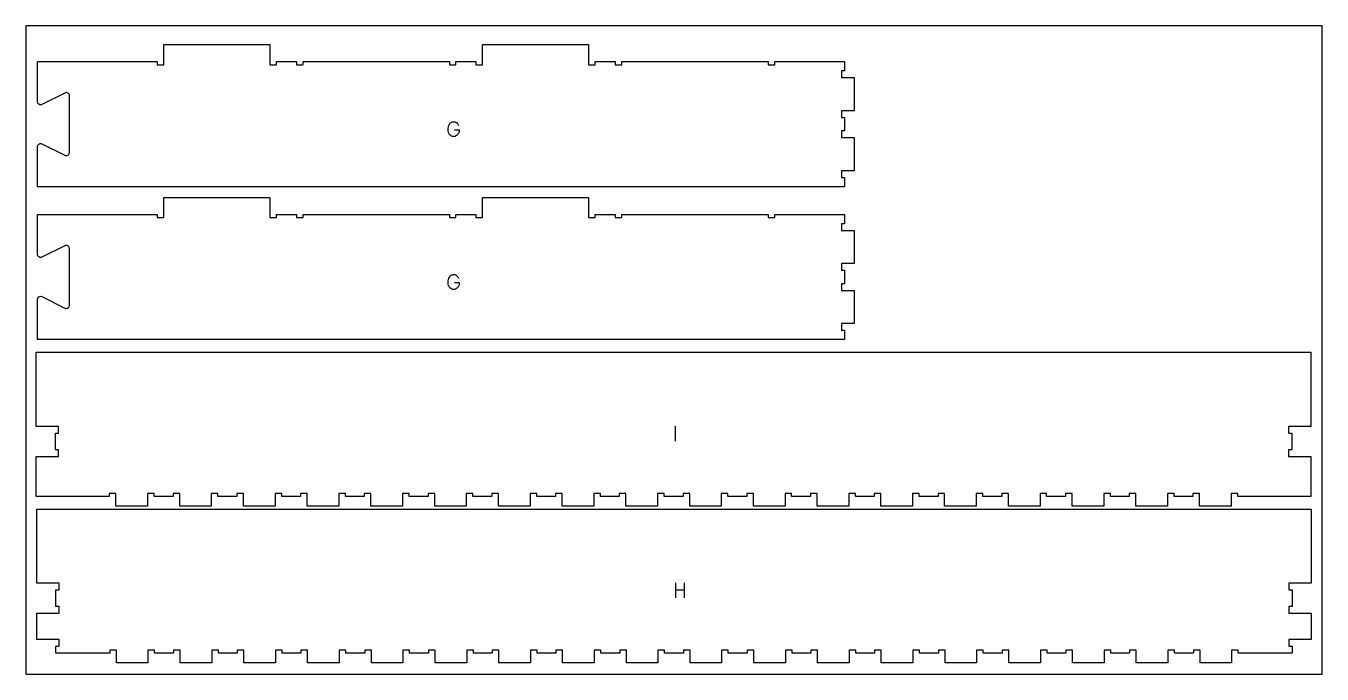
# Model space of a CAD drawing. Extents: x -1220 to 1220, y -1930 to 4067.
# Drawn here: x -1220 to 1220, y -610 to 610 of the extents above; entities that cross this region are included whole.
import ezdxf

# ---------------------------------------------------------------- set-up
doc = ezdxf.new("R2010")
doc.units = 0
for name, color, linetype in [('0_SHEET_SPRUCEPLY_2440X122', 1, 'CONTINUOUS'), ('1_ANYTOOL_1MMDEEP_LABELS_S', 2, 'CONTINUOUS'), ('4_ANYTOOL_CUTTHROUGH_OUTSI', 5, 'CONTINUOUS')]:
    doc.layers.add(name, color=color, linetype=linetype)

msp = doc.modelspace()

# ---------------------------------------------------------------- linework, layer by layer
at = {"layer": '0_SHEET_SPRUCEPLY_2440X122'}
msp.add_lwpolyline([(-1220, 610), (-1220, -610), (1220, -610), (1220, 610)], close=True, dxfattribs=at)
at = {"layer": '1_ANYTOOL_1MMDEEP_LABELS_S'}
for p, q in [((2.2, -143.5), (2.2, -171.5)), ((2.8, -438.2), (2.8, -466.2)), ((19.9, -466.2), (19.9, -438.2)), ((19.9, -451.9), (2.8, -451.9))]:
    msp.add_line(p, q, dxfattribs=at)
for points in [[(-413.4, 414.5), (-404.3, 414.5), (-404.6, 411.6), (-405.2, 409), (-405.7, 407.8), (-406.3, 406.8), (-407, 405.8), (-407.8, 404.9), (-409.5, 403.5), (-411.2, 402.5), (-412.1, 402.1), (-413, 401.8), (-414, 401.7), (-414.9, 401.6), (-415.9, 401.7), (-416.8, 401.8), (-417.8, 402.1), (-418.6, 402.4), (-420.4, 403.5), (-422, 404.9), (-422.8, 405.8), (-423.4, 406.8), (-424, 407.9), (-424.4, 409.1), (-425, 411.9), (-425.2, 415.2), (-425.1, 417.7), (-424.6, 420.2), (-423.8, 422.6), (-422.7, 424.9), (-422.1, 426.1), (-421.3, 427), (-420.4, 427.8), (-419.4, 428.5), (-418.3, 429), (-417, 429.4), (-415.7, 429.6), (-414.3, 429.7), (-412.7, 429.5), (-411.3, 429.1), (-410.6, 428.8), (-410, 428.5), (-409.4, 428), (-408.9, 427.5), (-406.9, 425.3), (-405.4, 422.7)], [(-413.4, 126.8), (-404.3, 126.8), (-404.6, 123.9), (-405.2, 121.3), (-405.7, 120.1), (-406.3, 119.1), (-407, 118.1), (-407.8, 117.2), (-409.5, 115.8), (-411.2, 114.8), (-412.1, 114.4), (-413, 114.1), (-414, 114), (-414.9, 113.9), (-415.9, 114), (-416.8, 114.1), (-417.8, 114.4), (-418.6, 114.7), (-420.4, 115.8), (-422, 117.2), (-422.8, 118.1), (-423.4, 119.1), (-424, 120.2), (-424.4, 121.4), (-425, 124.2), (-425.2, 127.5), (-425.1, 130), (-424.6, 132.5), (-423.8, 134.9), (-422.7, 137.2), (-422.1, 138.4), (-421.3, 139.3), (-420.4, 140.1), (-419.4, 140.8), (-418.3, 141.3), (-417, 141.7), (-415.7, 141.9), (-414.3, 142), (-412.7, 141.8), (-411.3, 141.4), (-410.6, 141.1), (-410, 140.8), (-409.4, 140.3), (-408.9, 139.8), (-406.9, 137.6), (-405.4, 135)]]:
    msp.add_lwpolyline(points, dxfattribs=at)
at = {"layer": '4_ANYTOOL_CUTTHROUGH_OUTSI'}
for points in [[(-110.7, 307.4), (-710.7, 307.4), (-1197.9, 307.4), (-1197.9, 383.1, -0.461531), (-1191.3, 388.8), (-1145.3, 366.1), (-1145.2, 366.1, 0.463455), (-1137.9, 372.3), (-1137.9, 478.1, 0.463455), (-1145.2, 484.3), (-1145.3, 484.2), (-1191.3, 461.6, -0.461531), (-1197.9, 467.3), (-1197.9, 542.9), (-972.9, 542.9), (-972.9, 537.2, 0.414214), (-972.7, 536.9), (-960.7, 536.9, 0.414214), (-960.4, 537.2), (-960.4, 574.9), (-760.9, 574.9), (-760.9, 537.2, 0.414214), (-760.7, 536.9), (-748.7, 536.9, 0.414214), (-748.4, 537.2), (-748.4, 542.9), (-710.9, 542.9), (-710.9, 537.2, 0.414214), (-710.7, 536.9), (-698.7, 536.9, 0.414214), (-698.4, 537.2), (-698.4, 542.9), (-422.9, 542.9), (-422.9, 537.2, 0.414214), (-422.7, 536.9), (-410.7, 536.9, 0.414214), (-410.4, 537.2), (-410.4, 542.9), (-372.9, 542.9), (-372.9, 537.2, 0.414214), (-372.7, 536.9), (-360.7, 536.9, 0.414214), (-360.4, 537.2), (-360.4, 574.9), (-160.9, 574.9), (-160.9, 537.2, 0.414214), (-160.7, 536.9), (-148.7, 536.9, 0.414214), (-148.4, 537.2), (-148.4, 542.9), (-110.9, 542.9), (-110.9, 537.2, 0.414214), (-110.7, 536.9), (-98.7, 536.9, 0.414214), (-98.4, 537.2), (-98.4, 542.9), (177.1, 542.9), (177.1, 537.2, 0.414214), (177.3, 536.9), (189.3, 536.9, 0.414214), (189.6, 537.2), (189.6, 542.9), (321.1, 542.9), (321.1, 525.4), (315.3, 525.4, 0.414214), (315.1, 525.2), (315.1, 513.2, 0.414214), (315.3, 512.9), (339.1, 512.9), (339.1, 450.4), (315.3, 450.4, 0.414214), (315.1, 450.2), (315.1, 438.2, 0.414214), (315.3, 437.9), (321.1, 437.9), (321.1, 412.4), (315.3, 412.4, 0.414214), (315.1, 412.2), (315.1, 400.2, 0.414214), (315.3, 399.9), (339.1, 399.9), (339.1, 337.4), (315.3, 337.4, 0.414214), (315.1, 337.2), (315.1, 325.2, 0.414214), (315.3, 324.9), (321.1, 324.9), (321.1, 307.4)], [(-110.7, 19.7), (-710.7, 19.7), (-1197.9, 19.7), (-1197.9, 95.4, -0.461531), (-1191.3, 101.1), (-1145.3, 78.4), (-1145.2, 78.4, 0.463455), (-1137.9, 84.6), (-1137.9, 190.4, 0.463455), (-1145.2, 196.6), (-1145.3, 196.5), (-1191.3, 173.9, -0.461531), (-1197.9, 179.6), (-1197.9, 255.2), (-972.9, 255.2), (-972.9, 249.5, 0.414214), (-972.7, 249.2), (-960.7, 249.2, 0.414214), (-960.4, 249.5), (-960.4, 287.2), (-760.9, 287.2), (-760.9, 249.5, 0.414214), (-760.7, 249.2), (-748.7, 249.2, 0.414214), (-748.4, 249.5), (-748.4, 255.2), (-710.9, 255.2), (-710.9, 249.5, 0.414214), (-710.7, 249.2), (-698.7, 249.2, 0.414214), (-698.4, 249.5), (-698.4, 255.2), (-422.9, 255.2), (-422.9, 249.5, 0.414214), (-422.7, 249.2), (-410.7, 249.2, 0.414214), (-410.4, 249.5), (-410.4, 255.2), (-372.9, 255.2), (-372.9, 249.5, 0.414214), (-372.7, 249.2), (-360.7, 249.2, 0.414214), (-360.4, 249.5), (-360.4, 287.2), (-160.9, 287.2), (-160.9, 249.5, 0.414214), (-160.7, 249.2), (-148.7, 249.2, 0.414214), (-148.4, 249.5), (-148.4, 255.2), (-110.9, 255.2), (-110.9, 249.5, 0.414214), (-110.7, 249.2), (-98.7, 249.2, 0.414214), (-98.4, 249.5), (-98.4, 255.2), (177.1, 255.2), (177.1, 249.5, 0.414214), (177.3, 249.2), (189.3, 249.2, 0.414214), (189.6, 249.5), (189.6, 255.2), (321.1, 255.2), (321.1, 237.7), (315.3, 237.7, 0.414214), (315.1, 237.5), (315.1, 225.5, 0.414214), (315.3, 225.2), (339.1, 225.2), (339.1, 162.7), (315.3, 162.7, 0.414214), (315.1, 162.5), (315.1, 150.5, 0.414214), (315.3, 150.2), (321.1, 150.2), (321.1, 124.7), (315.3, 124.7, 0.414214), (315.1, 124.5), (315.1, 112.5, 0.414214), (315.3, 112.2), (339.1, 112.2), (339.1, 49.7), (315.3, 49.7, 0.414214), (315.1, 49.5), (315.1, 37.5, 0.414214), (315.3, 37.2), (321.1, 37.2), (321.1, 19.7)], [(1061.5, -270, 0.414214), (1061.3, -269.8), (1049.3, -269.8, 0.414214), (1049, -270), (1049, -293.8), (989.5, -293.8), (989.5, -270, 0.414214), (989.3, -269.8), (977.3, -269.8, 0.414214), (977, -270), (977, -275.8), (941.5, -275.8), (941.5, -270, 0.414214), (941.3, -269.8), (929.3, -269.8, 0.414214), (929, -270), (929, -293.8), (869.5, -293.8), (869.5, -270, 0.414214), (869.3, -269.8), (857.3, -269.8, 0.414214), (857, -270), (857, -275.8), (821.5, -275.8), (821.5, -270, 0.414214), (821.3, -269.8), (809.3, -269.8, 0.414214), (809, -270), (809, -293.8), (749.5, -293.8), (749.5, -270, 0.414214), (749.3, -269.8), (737.3, -269.8, 0.414214), (737, -270), (737, -275.8), (701.5, -275.8), (701.5, -270, 0.414214), (701.3, -269.8), (689.3, -269.8, 0.414214), (689, -270), (689, -293.8), (629.5, -293.8), (629.5, -270, 0.414214), (629.3, -269.8), (617.3, -269.8, 0.414214), (617, -270), (617, -275.8), (581.5, -275.8), (581.5, -270, 0.414214), (581.3, -269.8), (569.3, -269.8, 0.414214), (569, -270), (569, -293.8), (509.5, -293.8), (509.5, -270, 0.414214), (509.3, -269.8), (497.3, -269.8, 0.414214), (497, -270), (497, -275.8), (461.5, -275.8), (461.5, -270, 0.414214), (461.3, -269.8), (449.3, -269.8, 0.414214), (449, -270), (449, -293.8), (389.5, -293.8), (389.5, -270, 0.414214), (389.3, -269.8), (377.3, -269.8, 0.414214), (377, -270), (377, -275.8), (341.5, -275.8), (341.5, -270, 0.414214), (341.3, -269.8), (329.3, -269.8, 0.414214), (329, -270), (329, -293.8), (269.5, -293.8), (269.5, -270, 0.414214), (269.3, -269.8), (257.3, -269.8, 0.414214), (257, -270), (257, -275.8), (221.5, -275.8), (221.5, -270, 0.414213), (221.3, -269.8), (209.3, -269.8, 0.414214), (209, -270), (209, -293.8), (149.5, -293.8), (149.5, -270, 0.414214), (149.3, -269.8), (137.3, -269.8, 0.414214), (137, -270), (137, -275.8), (101.5, -275.8), (101.5, -270, 0.414213), (101.3, -269.8), (89.3, -269.8, 0.414214), (89, -270), (89, -293.8), (29.5, -293.8), (29.5, -270, 0.414214), (29.3, -269.8), (17.3, -269.8, 0.414214), (17, -270), (17, -275.8), (-18.5, -275.8), (-18.5, -270, 0.414214), (-18.7, -269.8), (-30.7, -269.8, 0.414214), (-31, -270), (-31, -293.8), (-90.5, -293.8), (-90.5, -270, 0.414214), (-90.7, -269.8), (-102.7, -269.8, 0.414214), (-103, -270), (-103, -275.8), (-138.5, -275.8), (-138.5, -270, 0.414214), (-138.7, -269.8), (-150.7, -269.8, 0.414214), (-151, -270), (-151, -293.8), (-210.5, -293.8), (-210.5, -270, 0.414214), (-210.7, -269.8), (-222.7, -269.8, 0.414214), (-223, -270), (-223, -275.8), (-258.5, -275.8), (-258.5, -270, 0.414214), (-258.7, -269.8), (-270.7, -269.8, 0.414214), (-271, -270), (-271, -293.8), (-330.5, -293.8), (-330.5, -270, 0.414214), (-330.7, -269.8), (-342.7, -269.8, 0.414214), (-343, -270), (-343, -275.8), (-378.5, -275.8), (-378.5, -270, 0.414214), (-378.7, -269.8), (-390.7, -269.8, 0.414214), (-391, -270), (-391, -293.8), (-450.5, -293.8), (-450.5, -270, 0.414214), (-450.7, -269.8), (-462.7, -269.8, 0.414214), (-463, -270), (-463, -275.8), (-498.5, -275.8), (-498.5, -270, 0.414214), (-498.7, -269.8), (-510.7, -269.8, 0.414214), (-511, -270), (-511, -293.8), (-570.5, -293.8), (-570.5, -270, 0.414214), (-570.7, -269.8), (-582.7, -269.8, 0.414214), (-583, -270), (-583, -275.8), (-618.5, -275.8), (-618.5, -270, 0.414214), (-618.7, -269.8), (-630.7, -269.8, 0.414214), (-631, -270), (-631, -293.8), (-690.5, -293.8), (-690.5, -270, 0.414214), (-690.7, -269.8), (-702.7, -269.8, 0.414214), (-703, -270), (-703, -275.8), (-738.5, -275.8), (-738.5, -270, 0.414214), (-738.7, -269.8), (-750.7, -269.8, 0.414214), (-751, -270), (-751, -293.8), (-810.5, -293.8), (-810.5, -270, 0.414214), (-810.7, -269.8), (-822.7, -269.8, 0.414214), (-823, -270), (-823, -275.8), (-858.5, -275.8), (-858.5, -270, 0.414214), (-858.7, -269.8), (-870.7, -269.8, 0.414214), (-871, -270), (-871, -293.8), (-930.5, -293.8), (-930.5, -270, 0.414214), (-930.7, -269.8), (-942.7, -269.8, 0.414214), (-943, -270), (-943, -275.8), (-978.5, -275.8), (-978.5, -270, 0.414214), (-978.7, -269.8), (-990.7, -269.8, 0.414214), (-991, -270), (-991, -293.8), (-1050.5, -293.8), (-1050.5, -270, 0.414214), (-1050.7, -269.8), (-1062.7, -269.8, 0.414214), (-1063, -270), (-1063, -275.8), (-1200.5, -275.8), (-1200.5, -200.3), (-1158.7, -200.3, 0.414214), (-1158.5, -200), (-1158.5, -188, 0.414214), (-1158.7, -187.8), (-1164.5, -187.8), (-1164.5, -156.3), (-1158.7, -156.3, 0.414214), (-1158.5, -156), (-1158.5, -144, 0.414214), (-1158.7, -143.8), (-1200.5, -143.8), (-1200.5, -4.3), (1199, -4.3), (1199, -143.8), (1157.3, -143.8, 0.414214), (1157, -144), (1157, -156, 0.414214), (1157.3, -156.3), (1163, -156.3), (1163, -187.8), (1157.3, -187.8, 0.414214), (1157, -188), (1157, -200, 0.414214), (1157.3, -200.3), (1199, -200.3), (1199, -275.8), (1061.5, -275.8)], [(-222.2, -565.1), (-222.2, -570.8), (-257.7, -570.8), (-257.7, -565.1, 0.414214), (-258, -564.8), (-270, -564.8, 0.414214), (-270.2, -565.1), (-270.2, -588.8), (-329.7, -588.8), (-329.7, -565.1, 0.414214), (-330, -564.8), (-342, -564.8, 0.414214), (-342.2, -565.1), (-342.2, -570.8), (-377.7, -570.8), (-377.7, -565.1, 0.414214), (-378, -564.8), (-390, -564.8, 0.414214), (-390.2, -565.1), (-390.2, -588.8), (-449.7, -588.8), (-449.7, -565.1, 0.414214), (-450, -564.8), (-462, -564.8, 0.414214), (-462.2, -565.1), (-462.2, -570.8), (-497.7, -570.8), (-497.7, -565.1, 0.414214), (-498, -564.8), (-510, -564.8, 0.414214), (-510.2, -565.1), (-510.2, -588.8), (-569.7, -588.8), (-569.7, -565.1, 0.414214), (-570, -564.8), (-582, -564.8, 0.414214), (-582.2, -565.1), (-582.2, -570.8), (-617.7, -570.8), (-617.7, -565.1, 0.414214), (-618, -564.8), (-630, -564.8, 0.414214), (-630.2, -565.1), (-630.2, -588.8), (-689.7, -588.8), (-689.7, -565.1, 0.414214), (-690, -564.8), (-702, -564.8, 0.414214), (-702.2, -565.1), (-702.2, -570.8), (-737.7, -570.8), (-737.7, -565.1, 0.414214), (-738, -564.8), (-750, -564.8, 0.414214), (-750.2, -565.1), (-750.2, -588.8), (-809.7, -588.8), (-809.7, -565.1, 0.414214), (-810, -564.8), (-822, -564.8, 0.414214), (-822.2, -565.1), (-822.2, -570.8), (-857.7, -570.8), (-857.7, -565.1, 0.414214), (-858, -564.8), (-870, -564.8, 0.414214), (-870.2, -565.1), (-870.2, -588.8), (-929.7, -588.8), (-929.7, -565.1, 0.414214), (-930, -564.8), (-942, -564.8, 0.414214), (-942.2, -565.1), (-942.2, -570.8), (-977.7, -570.8), (-977.7, -565.1, 0.414214), (-978, -564.8), (-990, -564.8, 0.414214), (-990.2, -565.1), (-990.2, -588.8), (-1049.7, -588.8), (-1049.7, -565.1, 0.414214), (-1050, -564.8), (-1062, -564.8, 0.414214), (-1062.2, -565.1), (-1062.2, -570.8), (-1163.7, -570.8), (-1163.7, -557.3), (-1158, -557.3, 0.414214), (-1157.7, -557.1), (-1157.7, -545.1, 0.414214), (-1158, -544.8), (-1199.7, -544.8), (-1199.7, -495.3), (-1158, -495.3, 0.414214), (-1157.7, -495.1), (-1157.7, -483.1, 0.414214), (-1158, -482.8), (-1163.7, -482.8), (-1163.7, -451.3), (-1158, -451.3, 0.414214), (-1157.7, -451.1), (-1157.7, -439.1, 0.414214), (-1158, -438.8), (-1199.7, -438.8), (-1199.7, -299.3), (0, -299.3), (1199.7, -299.3), (1199.7, -438.8), (1158, -438.8, 0.414214), (1157.7, -439.1), (1157.7, -451.1, 0.414214), (1158, -451.3), (1163.7, -451.3), (1163.7, -482.8), (1158, -482.8, 0.414214), (1157.7, -483.1), (1157.7, -495.1, 0.414214), (1158, -495.3), (1199.7, -495.3), (1199.7, -544.8), (1158, -544.8, 0.414214), (1157.7, -545.1), (1157.7, -557.1, 0.414214), (1158, -557.3), (1163.7, -557.3), (1163.7, -570.8), (1062.2, -570.8), (1062.2, -565.1, 0.414214), (1062, -564.8), (1050, -564.8, 0.414214), (1049.7, -565.1), (1049.7, -588.8), (990.2, -588.8), (990.2, -565.1, 0.414214), (990, -564.8), (978, -564.8, 0.414214), (977.7, -565.1), (977.7, -570.8), (942.2, -570.8), (942.2, -565.1, 0.414214), (942, -564.8), (930, -564.8, 0.414214), (929.7, -565.1), (929.7, -588.8), (870.2, -588.8), (870.2, -565.1, 0.414214), (870, -564.8), (858, -564.8, 0.414214), (857.7, -565.1), (857.7, -570.8), (822.2, -570.8), (822.2, -565.1, 0.414214), (822, -564.8), (810, -564.8, 0.414214), (809.7, -565.1), (809.7, -588.8), (750.2, -588.8), (750.2, -565.1, 0.414214), (750, -564.8), (738, -564.8, 0.414214), (737.7, -565.1), (737.7, -570.8), (702.2, -570.8), (702.2, -565.1, 0.414214), (702, -564.8), (690, -564.8, 0.414214), (689.7, -565.1), (689.7, -588.8), (630.2, -588.8), (630.2, -565.1, 0.414214), (630, -564.8), (618, -564.8, 0.414214), (617.7, -565.1), (617.7, -570.8), (582.2, -570.8), (582.2, -565.1, 0.414214), (582, -564.8), (570, -564.8, 0.414214), (569.7, -565.1), (569.7, -588.8), (510.2, -588.8), (510.2, -565.1, 0.414214), (510, -564.8), (498, -564.8, 0.414214), (497.7, -565.1), (497.7, -570.8), (462.2, -570.8), (462.2, -565.1, 0.414214), (462, -564.8), (450, -564.8, 0.414214), (449.7, -565.1), (449.7, -588.8), (390.2, -588.8), (390.2, -565.1, 0.414214), (390, -564.8), (378, -564.8, 0.414214), (377.7, -565.1), (377.7, -570.8), (342.2, -570.8), (342.2, -565.1, 0.414214), (342, -564.8), (330, -564.8, 0.414214), (329.7, -565.1), (329.7, -588.8), (270.2, -588.8), (270.2, -565.1, 0.414214), (270, -564.8), (258, -564.8, 0.414214), (257.7, -565.1), (257.7, -570.8), (222.2, -570.8), (222.2, -565.1, 0.414213), (222, -564.8), (210, -564.8, 0.414214), (209.7, -565.1), (209.7, -588.8), (150.2, -588.8), (150.2, -565.1, 0.414214), (150, -564.8), (138, -564.8, 0.414214), (137.7, -565.1), (137.7, -570.8), (102.2, -570.8), (102.2, -565.1, 0.414213), (102, -564.8), (90, -564.8, 0.414214), (89.7, -565.1), (89.7, -588.8), (30.2, -588.8), (30.2, -565.1, 0.414214), (30, -564.8), (18, -564.8, 0.414214), (17.7, -565.1), (17.7, -570.8), (-17.7, -570.8), (-17.7, -565.1, 0.414214), (-18, -564.8), (-30, -564.8, 0.414214), (-30.2, -565.1), (-30.2, -588.8), (-89.7, -588.8), (-89.7, -565.1, 0.414214), (-90, -564.8), (-102, -564.8, 0.414214), (-102.2, -565.1), (-102.2, -570.8), (-137.7, -570.8), (-137.7, -565.1, 0.414214), (-138, -564.8), (-150, -564.8, 0.414214), (-150.2, -565.1), (-150.2, -588.8), (-209.7, -588.8), (-209.7, -565.1, 0.414214), (-210, -564.8), (-222, -564.8, 0.414214)]]:
    msp.add_lwpolyline(points, format="xyb", close=True, dxfattribs=at)

doc.saveas('drawing.dxf')
